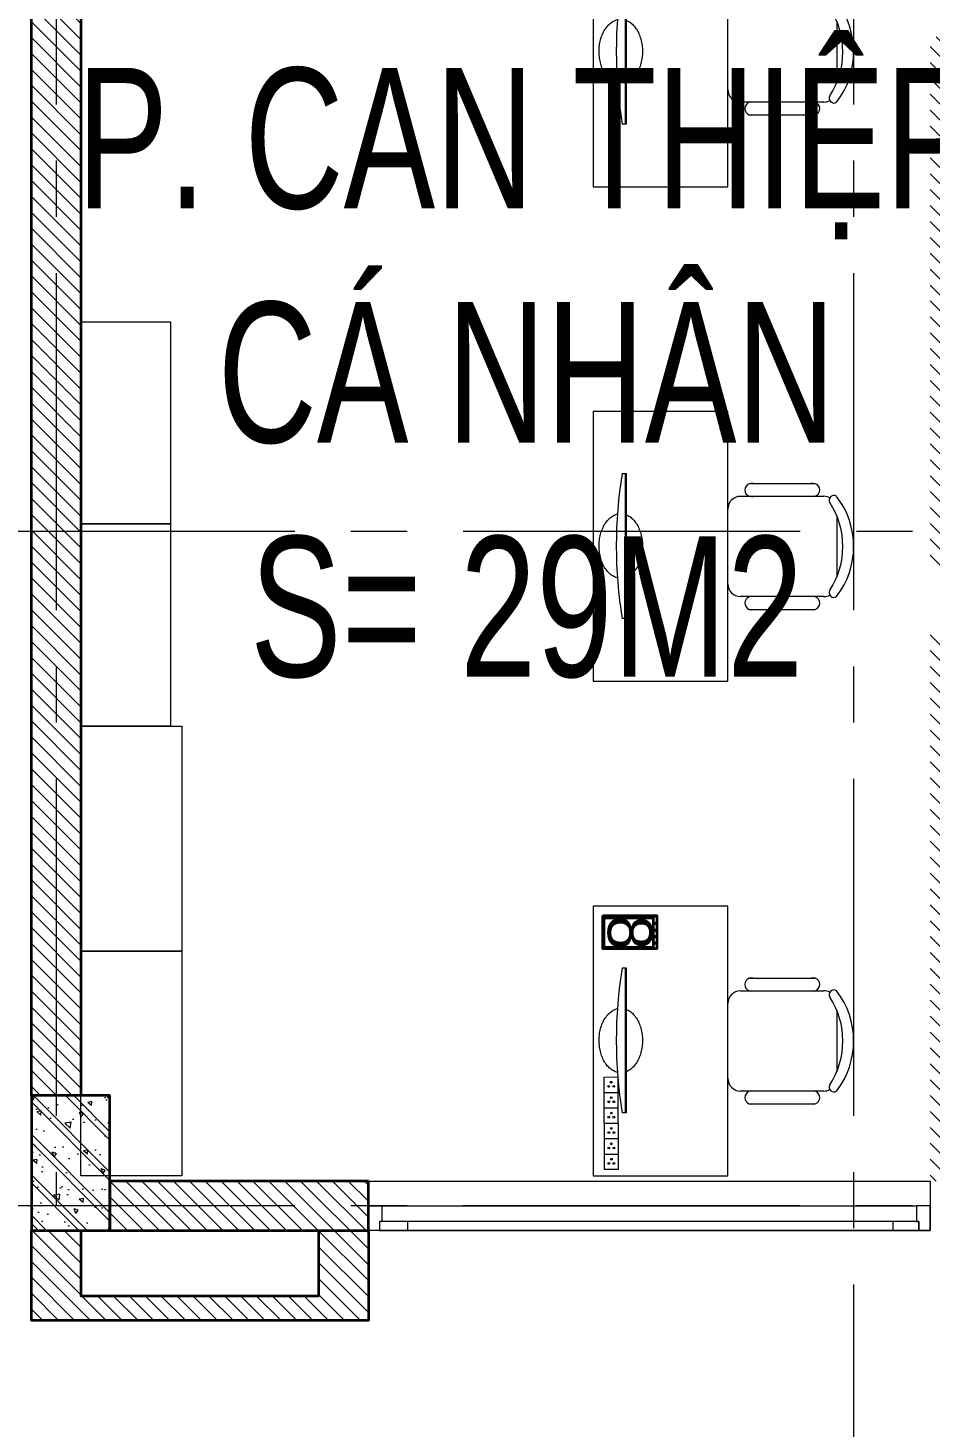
# Model space of a CAD drawing. Header units: millimetres. Extents: x 18326 to 214271, y -298828 to -198730.
# Drawn here: x 115472 to 119487, y -246619 to -240390 of the extents above; entities that cross this region are included whole.
import ezdxf

# ---------------------------------------------------------------- set-up
doc = ezdxf.new("R2010")
doc.units = ezdxf.units.MM
doc.header["$LTSCALE"] = 20
doc.header["$MEASUREMENT"] = 0
doc.linetypes.add('xref LC GK$0$CENTER2', pattern=[1.125, 0.75, -0.125, 0.125, -0.125])
doc.layers.get('0').update_dxf_attribs({"lineweight": 0})
for name, color, linetype, lineweight in [('KV-Cay xanh', 78, 'Continuous', 5), ('KV-Text', 7, 'Continuous', 25), ('xref LC GK$0$KV-Net truc', 251, 'xref LC GK$0$CENTER2', 9), ('xref_mb.A1$0$1', 1, 'Continuous', 25), ('xref_mb.A1$0$1-INTERIOR', 199, 'Continuous', 9), ('xref_mb.A1$0$A-02 WALL', 7, 'Continuous', 35), ('xref_mb.A1$0$KV-Cat be tong', 6, 'Continuous', 35), ('xref_mb.A1$0$KV-Cat tuong', 4, 'Continuous', 35), ('xref_mb.A1$0$KV-Cat vat lieu', 11, 'Continuous', 20), ('xref_mb.A1$0$KV-Cua', 34, 'Continuous', 13), ('xref_mb.A1$0$KV-Hatch', 179, 'Continuous', 5), ('xref_mb.A1$0$KV-Net thay 2', 8, 'Continuous', 13), ('xref_mb.A1$0$KV-Noi that', 35, 'Continuous', 9), ('xref_mb.A1$0$KV-Thiet bi', 59, 'Continuous', 9)]:
    doc.layers.add(name, color=color, linetype=linetype, lineweight=lineweight)
doc.layers.add('xref_mb.A1$0$D-T-BI', color=2, linetype='Continuous')
doc.styles.add('VN', font='arial.ttf', dxfattribs={"width": 0.7})
doc.styles.add('xref_mb.A1$0$CHU HOA Day', font='VnArialH.TTF')

# ---------------------------------------------------------------- blocks, each defined once
blk = doc.blocks.new('T3RQƯ')
at = {"layer": 'KV-Text', "color": 8, "insert": (73057.1, -16471.9), "char_height": 625, "width": 6274.472, "attachment_point": 2, "style": 'VN'}
blk.add_mtext('\\A1;\\pxqc;P. CAN THIỆP\\PCÁ NHÂN{\\W0.5;\\P}S= 29M2', dxfattribs=at)
blk = doc.blocks.new('t3')
at = {"layer": 'KV-Text', "color": 8, "xscale": 0.003999999956183369, "yscale": 0.003999999956183369, "zscale": 0.003999999956183369}
blk.add_blockref('T3RQƯ', (7.351, 232.338), dxfattribs=at)
blk = doc.blocks.new('xref LC GK$0$LC')
at = {"layer": 'xref LC GK$0$KV-Net truc', "color": 8, "ltscale": 100}
for points in [[(85250, 10099.8), (85250, -36800)], [(88800, 10099.8), (88800, -49025.9)], [(117812.1, -33800), (79004.3, -33800)], [(117812.1, -36800), (39358.7, -36800)]]:
    blk.add_lwpolyline(points, dxfattribs=at)
blk = doc.blocks.new('*U161')
at = {"layer": 'xref_mb.A1$0$KV-Cat tuong', "color": 8}
blk.add_lwpolyline([(-95, 7020), (125, 7020), (125, 0), (-95, 0)], close=True, dxfattribs=at)
blk = doc.blocks.new('xref_mb.A1$0$cot 350x600')
at = {"layer": 'xref_mb.A1$0$KV-Hatch'}
h = blk.add_hatch(dxfattribs=at)
h.set_pattern_fill('CHAU-01', color=8, scale=30, angle=90, pattern_type=2)
h.set_pattern_definition([(140, (0, 0), (18.82564, 215.17805), [22.5, -247.5]), (85, (0, 0), (-225.65764, -41.6254), [18, -198]), (190.4514, (1.57, 17.93), (-206.83186, 173.55281), [19.12206, -210.34263]), (136.1842, (-60, 4e-15), (49.6557, 320.1723), [33.75, -371.25]), (186.6356, (-55.86, 26.68), (-292.23536, 280.3988), [28.6831, -315.5139]), (81.1842, (-60, 4e-15), (-292.2356, 280.3986), [27, -297]), (111, (-45, 30), (120.78567, 179.07212), [22.5, -247.5]), (56, (-45, 30), (-217.54501, 72.9946), [18, -198]), (161.4514, (-34.93, 44.92), (-96.75915, 252.06679), [19.12206, -210.34263]), (127.5, (0, 0), (-99.868156, 3.647957), [0, -195.6, 0, -201, 0, -198.75]), (97.5, (0, 0), (-118.323514, 78.92086), [0, -114.6, 0, -191.1, 0, -75.75]), (57.5, (-4e-15, -66.9), (6.76646, 160.14673), [0, -75, 0, -234, 0, -310.5]), (47.5, (-6e-15, -96.9), (-30.03149, 174.95585), [0, -97.5, 0, -155.4, 0, -220.5]), (135, (0, 0), (-90.156115, -90.156115), []), (135, (-36.75, 2e-15), (-90.156115, -90.156115), [])])
h.paths.add_polyline_path([(187769.7, 89199.4), (187419.7, 89199.4), (187419.7, 88599.4), (187769.7, 88599.4)])
at = {"layer": 'xref_mb.A1$0$KV-Cat be tong', "color": 8}
blk.add_lwpolyline([(187419.7, 88599.4), (187769.7, 88599.4), (187769.7, 89199.4), (187419.7, 89199.4)], close=True, dxfattribs=at)
blk = doc.blocks.new('xref_mb.A1$0$LCT1')
at = {"layer": 'xref_mb.A1$0$1', "color": 8}
blk.add_blockref('xref_mb.A1$0$cot 350x600', (-206529.7, -123209.4), dxfattribs=at)
blk = doc.blocks.new('*U159')
at = {"color": 8}
for p, q in [((-110, 1240), (-110, -1140)), ((-220, 1125), (-220, -1035)), ((-180, -1035), (-180, 1125)), ((-220, -1200), (-110, -1200))]:
    blk.add_line(p, q, dxfattribs=at)
for points in [[(-220, 1300), (-110, 1300), (-110, 1240), (-110, 1240), (-110, 1240), (-180, 1240), (-180, 1250), (-220, 1250)], [(-180, 1250), (-220, 1250), (-220, 1125), (-180, 1125)], [(-180, -1035), (-220, -1035), (-220, -1150), (-180, -1150)], [(-220, -1200), (-110, -1200), (-110, -1140), (-110, -1140), (-110, -1140), (-180, -1140), (-180, -1150), (-220, -1150)]]:
    blk.add_lwpolyline(points, close=True, dxfattribs=at)
blk = doc.blocks.new('xref_mb.A1$0$GHE LV')
at = {"color": 8}
for p, q in [((-136.9, 484.5), (136.9, 484.5)), ((-279.6, 96.8), (-279.6, 387.7)), ((-223, 56.6), (-223, 427.8)), ((223, 427.8), (223, 56.6)), ((280.4, 96.8), (280.4, 387.7)), ((166.3, 0), (-166.3, 0))]:
    blk.add_line(p, q, dxfattribs=at)
for centre, major_axis, ratio, start_param, end_param in [((0, 182.4), (0, 377.6), 0.984046, -0.643501, 0.643501), ((0, 141.3), (0, 370.8), 0.98182, -0.56591, 0.56591), ((-206.4, 472.1), (-20.7, 0.5), 1, -0.61514, 2.155002), ((-166.3, 427.8), (40.1, 40.1), 1, 1.874755, 2.356194), ((206.4, 472.1), (-20.7, 0.3), 1, 1.026027, 3.796169), ((166.3, 427.8), (56.6, 2.7), 1, -0.048099, 0.43334), ((-251.3, 379.4), (-29.5, 0.7), 1, 2.881079, 6.59026), ((252.1, 379.4), (-29.5, 0.7), 1, 2.881079, 6.59026), ((-251.3, 105), (-29.5, -0.7), 1, -0.309209, 3.399972), ((252.1, 105), (29.5, 0.7), 1, 2.834518, 6.543699), ((-166.3, 56.6), (-56.6, -0.2), 1, -0.003325, 1.567471), ((166.3, 56.6), (56.6, 0.1), 1, 4.710029, 6.280825)]:
    blk.add_ellipse(centre, major_axis=major_axis, ratio=ratio, start_param=start_param, end_param=end_param, dxfattribs=at)
blk = doc.blocks.new('xref_mb.A1$0$PC')
at = {"color": 8}
for p, q in [((1897492.7, 244493.3, 0), (1897492.7, 245069.3, 0)), ((1897492.7, 245069.3, 0), (1897504.7, 245069.3, 0)), ((1897496.3, 244493.3, 0), (1897496.3, 245069.3, 0)), ((1897496.3, 245069.3, 0), (1897508.3, 245069.3, 0)), ((1897504.7, 244493.3, 0), (1897492.7, 244493.3, 0)), ((1897508.3, 244493.3, 0), (1897496.3, 244493.3, 0))]:
    blk.add_line(p, q, dxfattribs=at)
blk.add_arc((1895792.3, 244781.3, 0), 1740, 350.4727, 9.5273, dxfattribs=at)
for points, knots in [([(1897496.3, 244655.9, 0), (1897492.8, 244657, 0), (1897489.3, 244658.5, 0), (1897480.9, 244662.9, 0), (1897476.1, 244666.2, 0), (1897466.8, 244674.1, 0), (1897462.4, 244678.8, 0), (1897454.2, 244689.3, 0), (1897450.4, 244695.1, 0), (1897443.6, 244707.8, 0), (1897440.6, 244714.6, 0), (1897435.4, 244729.1, 0), (1897433.3, 244736.7, 0), (1897430.2, 244752.3, 0), (1897429.1, 244760.4, 0), (1897428, 244776.7, 0), (1897427.9, 244784.9, 0), (1897429, 244801.2, 0), (1897430, 244809.3, 0), (1897433.1, 244824.9, 0), (1897435.2, 244832.6, 0), (1897440.2, 244847.1, 0), (1897443.2, 244853.9, 0), (1897450, 244866.7, 0), (1897453.8, 244872.6, 0), (1897461.9, 244883.2, 0), (1897466.3, 244887.9, 0), (1897475.5, 244895.9, 0), (1897480.4, 244899.2, 0), (1897488.9, 244903.8, 0), (1897492.6, 244905.4, 0), (1897496.3, 244906.6, 0)], [0.220469, 0.220469, 0.220469, 0.220469, 0.351176, 0.351176, 0.538257, 0.538257, 0.725338, 0.725338, 0.912419, 0.912419, 1.099499, 1.099499, 1.28658, 1.28658, 1.473661, 1.473661, 1.660742, 1.660742, 1.847823, 1.847823, 2.034903, 2.034903, 2.221984, 2.221984, 2.409065, 2.409065, 2.596146, 2.596146, 2.783226, 2.783226, 2.921123, 2.921123, 2.921123, 2.921123]), ([(1897527.7, 244907.9, 0), (1897528.8, 244907.7, 0), (1897529.8, 244907.4, 0), (1897536, 244905.6, 0), (1897541, 244903.4, 0), (1897550.7, 244897.6, 0), (1897555.5, 244894, 0), (1897564.6, 244885.5, 0), (1897568.9, 244880.6, 0), (1897576.8, 244869.7, 0), (1897580.5, 244863.6, 0), (1897587, 244850.5, 0), (1897589.8, 244843.5, 0), (1897594.6, 244828.7, 0), (1897596.4, 244821, 0), (1897599.2, 244805.2, 0), (1897600.1, 244797.1, 0), (1897600.7, 244780.7, 0), (1897600.5, 244772.5, 0), (1897599.1, 244756.3, 0), (1897597.8, 244748.3, 0), (1897594.3, 244732.8, 0), (1897592, 244725.3, 0), (1897586.6, 244711.1, 0), (1897583.4, 244704.4, 0), (1897576.4, 244692.1, 0), (1897572.4, 244686.5, 0), (1897564, 244676.4, 0), (1897559.5, 244672, 0), (1897550.1, 244664.5, 0), (1897545.3, 244661.4, 0), (1897536.1, 244657.1, 0), (1897531.9, 244655.6, 0), (1897527.7, 244654.6, 0)], [3.30523, 3.30523, 3.30523, 3.30523, 3.344469, 3.344469, 3.531549, 3.531549, 3.71863, 3.71863, 3.905711, 3.905711, 4.092792, 4.092792, 4.279873, 4.279873, 4.466953, 4.466953, 4.654034, 4.654034, 4.841115, 4.841115, 5.028196, 5.028196, 5.215276, 5.215276, 5.402357, 5.402357, 5.589438, 5.589438, 5.776519, 5.776519, 5.963599, 5.963599, 6.119548, 6.119548, 6.119548, 6.119548])]:
    blk.add_open_spline(points, degree=3, knots=knots, dxfattribs=at)
blk = doc.blocks.new('xref_mb.A1$0$o dien 6d')
at = {"layer": 'xref_mb.A1$0$KV-Cat vat lieu', "color": 8}
blk.add_lwpolyline([(5843103.6, -64279), (5843103.6, -64329.4), (5842760.8, -64329.4), (5842760.8, -64279)], close=True, dxfattribs=at)
at = {"layer": 'xref_mb.A1$0$KV-Thiet bi', "color": 8}
for p, q in [((5842817.9, -64279), (5842817.9, -64329.4)), ((5842875.1, -64279), (5842875.1, -64329.4)), ((5842932.2, -64279), (5842932.2, -64329.4)), ((5842989.3, -64279), (5842989.3, -64329.4)), ((5843046.4, -64279), (5843046.4, -64329.4)), ((5843103.6, -64279), (5843103.6, -64329.4))]:
    blk.add_line(p, q, dxfattribs=at)
for centre in [(5842783.2, -64295.7), (5842783.2, -64314.3), (5842798.6, -64305), (5842840.3, -64295.7), (5842840.3, -64314.3), (5842855.7, -64305), (5842897.4, -64295.7), (5842897.4, -64314.3), (5842912.8, -64305), (5842954.6, -64295.7), (5842954.6, -64314.3), (5842970, -64305), (5843011.7, -64295.7), (5843011.7, -64314.3), (5843027.1, -64305), (5843068.8, -64295.7), (5843068.8, -64314.3), (5843084.2, -64305)]:
    blk.add_ellipse(centre, major_axis=(3.23, 0), ratio=1, dxfattribs=at)
blk = doc.blocks.new('xref_mb.A1$0$SCAN')
at = {"layer": 'xref_mb.A1$0$A-02 WALL', "color": 8, "lineweight": -2}
for p, q in [((1940086.6, 188867), (1940083.1, 188873.7)), ((1940242.2, 188867), (1940254.8, 188873.7)), ((1940086.6, 188772.7), (1940083.1, 188768)), ((1940242.2, 188772.7), (1940254.8, 188768))]:
    blk.add_line(p, q, dxfattribs=at)
at = {"layer": 'xref_mb.A1$0$A-02 WALL', "color": 8}
for points in [[(1940083.1, 188873.7), (1940254.8, 188873.7), (1940254.8, 188768), (1940083.1, 188768)], [(1940086.6, 188867), (1940242.2, 188867), (1940242.2, 188772.7), (1940086.6, 188772.7)]]:
    blk.add_lwpolyline(points, close=True, dxfattribs=at)
for centre in [(1940248.2, 188849), (1940248.2, 188827.3), (1940248.2, 188807.1), (1940248.2, 188786.5)]:
    blk.add_circle(centre, 1.54, dxfattribs=at)
blk = doc.blocks.new('xref_mb.A1$0$A$C488e4e77')
at = {"layer": 'xref_mb.A1$0$KV-Noi that', "color": 8}
for points in [[(-4400, 2880), (-5600, 2880), (-5600, 2280), (-4400, 2280)], [(-2200, 2880), (-3400, 2880), (-3400, 2280), (-2200, 2280)], [(0, 2880), (-1200, 2880), (-1200, 2280), (0, 2280)], [(-1000, 0), (-2000, 0), (-2000, 450), (-1000, 450)], [(0, 0), (-1000, 0), (-1000, 450), (0, 450)], [(-2900, 0), (-3800, 0), (-3800, 400), (-2900, 400)], [(-2000, 0), (-2900, 0), (-2900, 400), (-2000, 400)]]:
    blk.add_lwpolyline(points, close=True, dxfattribs=at)
at = {"layer": 'xref_mb.A1$0$D-T-BI', "color": 8, "xscale": 1.200000000000001, "yscale": 1.200000000000001, "zscale": 1.200000000000001, "rotation": 180.1513189493489}
blk.add_blockref('xref_mb.A1$0$o dien 6d', (7011464.1, -56286.8), dxfattribs=at)
at = {"layer": 'xref_mb.A1$0$KV-Noi that', "color": 8}
for p in [(-5000, 2880), (-2800, 2880), (-600, 2880)]:
    blk.add_blockref('xref_mb.A1$0$GHE LV', p, dxfattribs=at)
at = {"layer": 'xref_mb.A1$0$KV-Noi that', "color": 8, "lineweight": -2, "xscale": 1.400000000000001, "yscale": 1.400000000000001, "zscale": 1.400000000000001, "rotation": 90}
blk.add_blockref('xref_mb.A1$0$SCAN', (263265.7, -2713792), dxfattribs=at)
at = {"layer": 'xref_mb.A1$0$KV-Noi that', "color": 8, "xscale": 1.12, "yscale": 1.12, "zscale": 1.12, "rotation": 270}
for p in [(-279157.1, 2127619.6, 0), (-276957.1, 2127619.6, 0), (-274757.1, 2127619.6, 0)]:
    blk.add_blockref('xref_mb.A1$0$PC', p, dxfattribs=at)
at = {"layer": 'xref_mb.A1$0$KV-Noi that', "color": 8, "style": 'xref_mb.A1$0$CHU HOA Day'}
blk.add_text('8', height=200, dxfattribs=at).set_placement((-1159.5, 2345.4))

msp = doc.modelspace()

# ---------------------------------------------------------------- hatches: boundary and pattern name
at = {"layer": 'xref_mb.A1$0$KV-Hatch'}
h = msp.add_hatch(dxfattribs=at)
h.set_pattern_fill('ANSI31', color=8, scale=400, angle=90)
h.paths.add_polyline_path([(119036.9, -256440), (119036.9, -256220), (119256.9, -256220), (119256.9, -255970), (118926.9, -255970), (118926.9, -256440)])
h.paths.add_polyline_path([(119256.9, -250490), (119036.9, -250490), (119036.9, -250270), (118926.9, -250270), (118926.9, -252290), (119256.9, -252290)])
h.paths.add_polyline_path([(119256.9, -250490), (119496.9, -250490), (119496.9, -250270), (119256.9, -250270)])
h.paths.add_polyline_path([(126706.9, -250030), (126486.9, -250030), (126486.9, -250520), (126706.9, -250520)])
h.paths.add_polyline_path([(134706.9, -245505), (134486.9, -245505), (134486.9, -246520), (126706.9, -246520), (126706.9, -246230), (126486.9, -246230), (126486.9, -247030), (126706.9, -247030), (126706.9, -246740), (134486.9, -246740), (134486.9, -247805), (134706.9, -247805)])
h.paths.add_polyline_path([(134706.9, -249505), (134486.9, -249505), (134486.9, -250520), (134706.9, -250520)])
h.paths.add_polyline_path([(126886.9, -242520), (134306.9, -242520), (134306.9, -242740), (126886.9, -242740)])
h.paths.add_polyline_path([(134486.9, -243020), (134706.9, -243020), (134706.9, -243805), (134486.9, -243805)])
h.paths.add_polyline_path([(134706.9, -241230), (134486.9, -241230), (134486.9, -242520), (134706.9, -242520)])
h.paths.add_polyline_path([(134706.9, -237730), (134486.9, -237730), (134486.9, -239530), (134706.9, -239530)])
h.paths.add_polyline_path([(126706.9, -242030), (126486.9, -242030), (126486.9, -242520), (126706.9, -242520)])
h.paths.add_polyline_path([(126486.9, -234740), (126706.9, -234740), (126706.9, -235230), (126486.9, -235230)])
h.paths.add_polyline_path([(126886.9, -234520), (134306.9, -234520), (134306.9, -234740), (126886.9, -234740)])
h.paths.add_polyline_path([(134486.9, -234740), (134706.9, -234740), (134706.9, -236030), (134486.9, -236030)])
h.paths.add_polyline_path([(134486.9, -233230), (134706.9, -233230), (134706.9, -234240), (134486.9, -234240)])
h.paths.add_polyline_path([(126486.9, -233275), (126706.9, -233275), (126706.9, -234240), (126486.9, -234240)])
h.paths.add_polyline_path([(126706.9, -230275), (126486.9, -230275), (126486.9, -227020), (126706.9, -227020)])
edge = h.paths.add_edge_path()
edge.add_line((126706.9, -222390), (126706.9, -223520))
edge.add_line((126706.9, -223520), (126486.9, -223520))
edge.add_line((126486.9, -223520), (126486.9, -222060))
edge.add_line((126486.9, -222060), (126706.9, -222060))
edge.add_line((126706.9, -222060), (126706.9, -222170))
edge.add_line((126706.9, -222170), (134486.9, -222170))
edge = h.paths.add_edge_path(flags=17)
edge.add_line((134486.9, -222390), (126706.9, -222390))
edge = h.paths.add_edge_path()
edge.add_line((134486.9, -222170), (134486.9, -221480))
edge.add_line((134486.9, -221480), (134706.9, -221480))
edge.add_line((134706.9, -221480), (134706.9, -223780))
edge.add_line((134706.9, -223780), (134486.9, -223780))
edge.add_line((134486.9, -223780), (134486.9, -222390))
h.paths.add_polyline_path([(134486.9, -225480), (134706.9, -225480), (134706.9, -226520), (134486.9, -226520)])
h.paths.add_polyline_path([(134486.9, -227020), (134706.9, -227020), (134706.9, -228030), (134486.9, -228030)])
h.paths.add_polyline_path([(134306.9, -217820), (126886.9, -217820), (126886.9, -218040), (126886.9, -218840), (126486.9, -218840), (126486.9, -219060), (126706.9, -219060), (126706.9, -218950), (126996.9, -218950), (126996.9, -218040), (134306.9, -218040)])
h.paths.add_polyline_path([(134706.9, -217820), (136306.9, -217820), (136306.9, -218120), (135206.9, -218690), (134706.9, -218690), (134706.9, -219780), (134486.9, -219780), (134486.9, -218040), (134706.9, -218040), (134706.9, -218470), (135153.3, -218470), (135983.1, -218040), (134706.9, -218040)])
h.paths.add_polyline_path([(134706.9, -215105), (134486.9, -215105), (134486.9, -217540), (134706.9, -217540)])
h.paths.add_polyline_path([(134486.9, -211520), (134706.9, -211520), (134706.9, -213405), (134486.9, -213405)])
h.paths.add_polyline_path([(132786.9, -211020), (134306.9, -211020), (134306.9, -211240), (132786.9, -211240)])
h.paths.add_polyline_path([(126706.9, -211020), (126706.9, -210730), (129176.9, -210730), (129176.9, -211020), (126886.9, -211020), (126886.9, -211240), (131086.9, -211240), (131086.9, -211020), (129286.9, -211020), (129286.9, -210620), (126486.9, -210620), (126486.9, -211020)])
h.paths.add_polyline_path([(119256.9, -226740), (119496.9, -226740), (119496.9, -226520), (119256.9, -226520)])
h.paths.add_polyline_path([(119256.9, -226740), (119036.9, -226740), (119036.9, -226520), (118926.9, -226520), (118926.9, -228540), (119256.9, -228540)])
h.paths.add_polyline_path([(119036.9, -232690), (119036.9, -232470), (119256.9, -232470), (119256.9, -232220), (118926.9, -232220), (118926.9, -232690)])
h.paths.add_polyline_path([(119706.9, -240130), (119706.9, -237820), (119486.9, -237820), (119486.9, -237870), (118686.9, -237870), (118686.9, -237520), (117646.9, -237520), (117646.9, -237740), (118576.9, -237740), (118576.9, -237980), (119486.9, -237980), (119486.9, -240130)])
h.paths.add_polyline_path([(116246.9, -237740), (115836.9, -237740), (115836.9, -237520), (116246.9, -237520)])
h.paths.add_polyline_path([(115486.9, -238120), (115706.9, -238120), (115706.9, -245140), (115486.9, -245140)])
h.paths.add_polyline_path([(119486.9, -243080), (119596.9, -243080), (119596.9, -245520), (119486.9, -245520)])
h.paths.add_polyline_path([(119486.9, -240430), (119706.9, -240430), (119706.9, -242780), (119486.9, -242780)])
h.paths.add_polyline_path([(122046.9, -243040), (122156.9, -243040), (122156.9, -243955), (122046.9, -243955)])
h.paths.add_polyline_path([(123486.9, -245520), (122656.9, -245520), (122656.9, -245170), (122156.9, -245170), (122156.9, -244955), (122046.9, -244955), (122046.9, -245520), (119706.9, -245520), (119706.9, -245740), (123486.9, -245740)])
h.paths.add_polyline_path([(122601.9, -245225), (122171.9, -245225), (122171.9, -245505), (122601.9, -245505)], flags=16)
h.paths.add_polyline_path([(123706.9, -245520), (123706.9, -245281.2), (123595.7, -245170), (123486.9, -245170), (123486.9, -245520)])
h.paths.add_polyline_path([(126706.9, -217355), (126706.9, -217540), (126486.9, -217540), (126486.9, -217355)])
h.paths.add_polyline_path([(126486.9, -215955), (126486.9, -213105), (126706.9, -213105), (126706.9, -215955)])
h.paths.add_polyline_path([(126706.9, -211705), (126706.9, -211520), (126486.9, -211520), (126486.9, -211705)])
h.paths.add_polyline_path([(116986.9, -245520), (115836.9, -245520), (115836.9, -245740), (116986.9, -245740)])
h.paths.add_polyline_path([(115486.9, -245740), (115706.9, -245740), (115706.9, -246030), (116766.9, -246030), (116766.9, -245740), (116986.9, -245740), (116986.9, -246140), (115486.9, -246140)])
h.paths.add_polyline_path([(115486.9, -211520), (115706.9, -211520), (115706.9, -217540), (115486.9, -217540)])
h.paths.add_polyline_path([(115786.9, -217820), (116196.9, -217820), (116196.9, -218040), (115786.9, -218040)])
h.paths.add_polyline_path([(117966.9, -217620), (121226.9, -217620), (121226.9, -218040), (121596.9, -218040), (121596.9, -217820), (121286.9, -217510), (117906.9, -217510), (117596.9, -217820), (117596.9, -218040), (117966.9, -218040)])
h.paths.add_polyline_path([(122996.9, -217820), (123406.9, -217820), (123406.9, -218040), (122996.9, -218040)])
h.paths.add_polyline_path([(121936.9, -237740), (119986.9, -237740), (119986.9, -237520), (121936.9, -237520)])
h.paths.add_polyline_path([(121936.9, -237740), (122156.9, -237740), (122156.9, -238355), (121936.9, -238355)])
h.paths.add_polyline_path([(122156.9, -239555), (121936.9, -239555), (121936.9, -240170), (122156.9, -240170)])
h.paths.add_polyline_path([(121936.9, -240390), (119986.9, -240390), (119986.9, -240170), (121936.9, -240170)])
h.paths.add_polyline_path([(121936.9, -241005), (122156.9, -241005), (122156.9, -240390), (121936.9, -240390)])
h.paths.add_polyline_path([(122156.9, -242205), (121936.9, -242205), (121936.9, -242820), (122156.9, -242820)])
h.paths.add_polyline_path([(121936.9, -243040), (119986.9, -243040), (119986.9, -242820), (121936.9, -242820)])
h.paths.add_polyline_path([(123486.9, -213580), (123486.9, -211520), (123706.9, -211520), (123706.9, -217540), (123486.9, -217540), (123486.9, -215480), (123596.9, -215480), (123596.9, -213580)])
h.paths.add_polyline_path([(116721.9, -211240), (115786.9, -211240), (115786.9, -211020), (116721.9, -211020)])
h.paths.add_polyline_path([(119971.9, -211020), (119221.9, -211020), (119221.9, -211240), (119971.9, -211240)])
h.paths.add_polyline_path([(122471.9, -211240), (123406.9, -211240), (123406.9, -211020), (122471.9, -211020)])
h.paths.add_polyline_path([(126706.9, -238230), (126486.9, -238230), (126486.9, -239030), (126706.9, -239030)])
h.paths.add_polyline_path([(126706.9, -243020), (126486.9, -243020), (126486.9, -243230), (126706.9, -243230)])
h.paths.add_polyline_path([(134706.9, -229730), (134486.9, -229730), (134486.9, -231530), (134706.9, -231530)])

# ---------------------------------------------------------------- linework, layer by layer
at = {"layer": 'xref_mb.A1$0$KV-Cat tuong', "color": 8}
for points in [[(116986.9, -245520), (115836.9, -245520), (115836.9, -245740), (116986.9, -245740)], [(115486.9, -245740), (115706.9, -245740), (115706.9, -246030), (116766.9, -246030), (116766.9, -245740), (116986.9, -245740), (116986.9, -246140), (115486.9, -246140)]]:
    msp.add_lwpolyline(points, close=True, dxfattribs=at)
at = {"layer": 'xref_mb.A1$0$KV-Net thay 2', "color": 8}
msp.add_lwpolyline([(116986.9, -245520), (119486.9, -245520), (119486.9, -245740), (116986.9, -245740)], close=True, dxfattribs=at)

# ---------------------------------------------------------------- block references
at = {"color": 8}
msp.add_blockref('xref_mb.A1$0$LCT1', (134596.9, -211130), dxfattribs=at)
at = {"layer": 'KV-Cay xanh', "color": 8, "xscale": 250, "yscale": 250, "zscale": 250}
msp.add_blockref('t3', (42796.9, -282180), dxfattribs=at)
at = {"layer": 'xref LC GK$0$KV-Net truc', "color": 8}
msp.add_blockref('xref LC GK$0$LC', (30346.9, -208830), dxfattribs=at)
at = {"layer": 'xref_mb.A1$0$1-INTERIOR', "color": 8, "rotation": 270}
msp.add_blockref('xref_mb.A1$0$A$C488e4e77', (115706.9, -245496.6), dxfattribs=at)
at = {"layer": 'xref_mb.A1$0$KV-Cua', "color": 8, "rotation": 90}
msp.add_blockref('*U159', (118286.9, -245520), dxfattribs=at)
at = {"layer": 'xref_mb.A1$0$KV-Net thay 2', "color": 8}
msp.add_blockref('*U161', (115581.9, -245140), dxfattribs=at)

doc.saveas('drawing.dxf')
